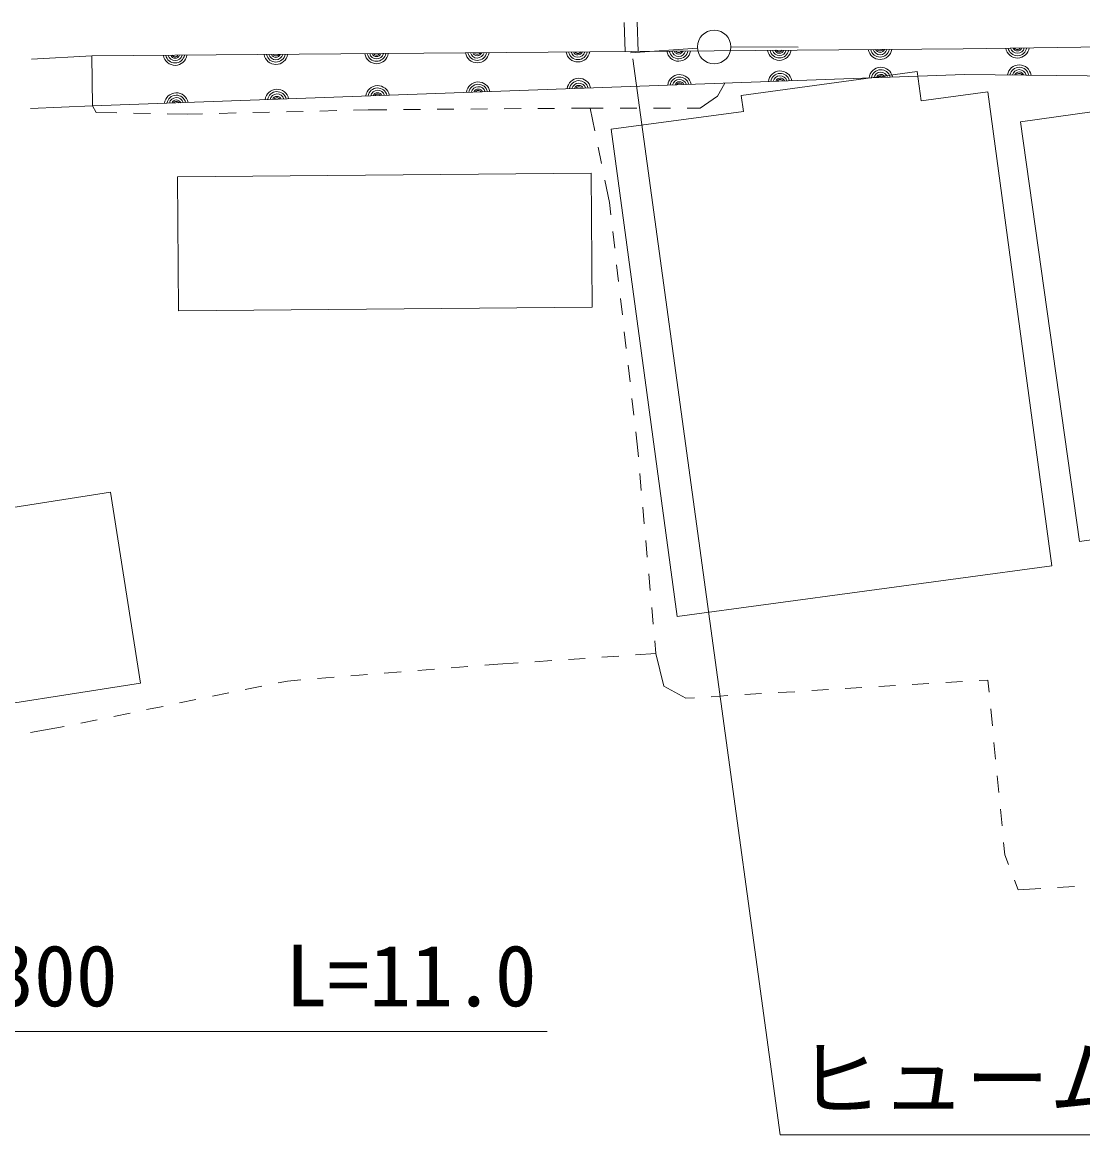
# Model space of a CAD drawing. Units: millimetres, scale not verified. Extents: x 40000 to 680000, y 20000 to 380000.
# Drawn here: x 296762 to 328354, y 265829 to 298972 of the extents above; entities that cross this region are included whole.
import ezdxf
from ezdxf.enums import TextEntityAlignment as Align

# ---------------------------------------------------------------- set-up
doc = ezdxf.new("R2010")
doc.units = ezdxf.units.MM
doc.header["$LTSCALE"] = 1000
doc.layers.add('M-BGD', color=7, linetype='Continuous', lineweight=13)
doc.layers.add('M-STR-HTXT', color=7, linetype='Continuous', lineweight=13)
doc.styles.add('ＭＳ ゴシック', font='')
doc.styles.get('ＭＳ ゴシック').set_extended_font_data('MS Gothic')

msp = doc.modelspace()

# ---------------------------------------------------------------- linework, layer by layer
at = {"layer": 'M-BGD'}
for p, q in [((314695, 298969), (314726, 298099)), ((315081, 298972), (315112, 298102)), ((297038, 297872), (298837, 297967)), ((298837, 297967), (298855, 296478)), ((316874, 298201), (314879, 298062)), ((317873, 298236), (319873, 298232)), ((317476, 296774), (317689, 297161)), ((316956, 296416), (317476, 296774)), ((297011, 296404), (298855, 296478)), ((298962, 296281), (298855, 296478)), ((305130, 296316), (304630, 296305)), ((306130, 296340), (305630, 296328)), ((307062, 296362), (306629, 296352)), ((307622, 296366), (307062, 296362)), ((308622, 296374), (308122, 296370)), ((309622, 296383), (309122, 296378)), ((310622, 296391), (310122, 296387)), ((311622, 296399), (311122, 296395)), ((312622, 296407), (312122, 296403)), ((313682, 296416), (313122, 296411)), ((313819, 295742), (313682, 296416)), ((313682, 296416), (314069, 296416)), ((314569, 296416), (315069, 296416)), ((315569, 296416), (316069, 296416)), ((316569, 296416), (316956, 296416)), ((299580, 296271), (298962, 296281)), ((300580, 296254), (300080, 296263)), ((301698, 296236), (301080, 296246)), ((302131, 296246), (301698, 296236)), ((303130, 296270), (302630, 296258)), ((304130, 296293), (303630, 296281)), ((314019, 294762), (313919, 295252)), ((314256, 293599), (314118, 294272)), ((314298, 293231), (314256, 293599)), ((314412, 292238), (314355, 292734)), ((314526, 291244), (314469, 291741)), ((314640, 290251), (314583, 290747)), ((314754, 289257), (314697, 289754)), ((314868, 288264), (314811, 288760)), ((314982, 287270), (314925, 287767)), ((315081, 286405), (315039, 286773)), ((315115, 286023), (315081, 286405)), ((315204, 285027), (315159, 285525)), ((315292, 284031), (315248, 284529)), ((315381, 283035), (315337, 283533)), ((315470, 282039), (315425, 282537)), ((315559, 281043), (315514, 281541)), ((315637, 280162), (315603, 280545)), ((314031, 280055), (314530, 280089)), ((315029, 280122), (315637, 280162)), ((315637, 280162), (315879, 279194)), ((309542, 279737), (310040, 279777)), ((310539, 279817), (310928, 279848)), ((310928, 279848), (311536, 279889)), ((312035, 279922), (312534, 279956)), ((313033, 279989), (313532, 280022)), ((305555, 279417), (306053, 279457)), ((306551, 279497), (307050, 279537)), ((307548, 279577), (308047, 279617)), ((308545, 279657), (309043, 279697)), ((303405, 279090), (303895, 279189)), ((304385, 279289), (304667, 279346)), ((304667, 279346), (305056, 279377)), ((315879, 279194), (316525, 278835)), ((320279, 279059), (320778, 279089)), ((321277, 279119), (321776, 279149)), ((322276, 279179), (322775, 279208)), ((323274, 279238), (323773, 279268)), ((324272, 279298), (324771, 279328)), ((325270, 279357), (325531, 279373)), ((325531, 279373), (325566, 279011)), ((301445, 278692), (301935, 278791)), ((302425, 278891), (302915, 278990)), ((316525, 278835), (316785, 278850)), ((317284, 278880), (317784, 278910)), ((318283, 278940), (318782, 278970)), ((319281, 279000), (319780, 279029)), ((300465, 278493), (300955, 278592)), ((325614, 278514), (325662, 278016)), ((298505, 278095), (298995, 278194)), ((299485, 278294), (299975, 278393)), ((297008, 277813), (297733, 277938)), ((297733, 277938), (298015, 277995)), ((325710, 277518), (325758, 277021)), ((325806, 276523), (325854, 276025)), ((325902, 275528), (325950, 275030)), ((325998, 274532), (326033, 274171)), ((326033, 274171), (326142, 273884)), ((326319, 273417), (326428, 273130)), ((326428, 273130), (327106, 273170)), ((327605, 273199), (328104, 273229))]:
    msp.add_line(p, q, dxfattribs=at)
for points in [[(298837, 297967), (324795, 298183), (343022, 298434), (350628, 298488)], [(350592, 297214), (343093, 297214), (324831, 297420), (298855, 296478)]]:
    msp.add_lwpolyline(points, dxfattribs=at)
for points in [[(327437, 282780), (325531, 296900), (323542, 296631), (323424, 297500), (318181, 296792), (318245, 296317), (314308, 295786), (316268, 281272)], [(326499, 296003), (328257, 283499), (335134, 284466), (333376, 296970)], [(301384, 294370), (313709, 294478), (313743, 290481), (301419, 290374)], [(292362, 283868), (299393, 284970), (300284, 279286), (294304, 278348), (294119, 279524), (293069, 279360)]]:
    msp.add_lwpolyline(points, close=True, dxfattribs=at)
msp.add_circle((317373, 298236), 500, dxfattribs=at)
for centre, radius, start, end in [((301316, 298042), 354, 189.2725, 351.6777), ((301316, 298042), 283, 191.4966, 349.4537), ((301316, 298042), 212, 195.2429, 345.7074), ((301316, 298042), 142, 202.9546, 337.9956), ((301316, 298042), 100, 213.2723, 327.678), ((304316, 298067), 354, 189.2725, 351.6777), ((304316, 298067), 283, 191.4966, 349.4537), ((304316, 298067), 212, 195.2429, 345.7074), ((304316, 298067), 142, 202.9546, 337.9956), ((304316, 298067), 100, 213.2723, 327.678), ((307316, 298092), 354, 189.2725, 351.6777), ((307316, 298092), 283, 191.4966, 349.4537), ((307316, 298092), 212, 195.2429, 345.7074), ((307316, 298092), 142, 202.9546, 337.9956), ((307316, 298092), 100, 213.2723, 327.678), ((310316, 298117), 354, 189.2725, 351.6777), ((310316, 298117), 283, 191.4966, 349.4537), ((310316, 298117), 212, 195.2429, 345.7074), ((310316, 298117), 142, 202.9546, 337.9956), ((310316, 298117), 100, 213.2723, 327.678), ((313315, 298142), 354, 189.2725, 351.6777), ((313315, 298142), 283, 191.4966, 349.4537), ((313315, 298142), 212, 195.2429, 345.7074), ((313315, 298142), 142, 202.9546, 337.9956), ((313315, 298142), 100, 213.2723, 327.678), ((316315, 298166), 354, 189.2725, 351.6777), ((316315, 298166), 283, 191.4966, 349.4537), ((316315, 298166), 212, 195.2429, 345.7074), ((316315, 298166), 142, 202.9546, 337.9956), ((316315, 298166), 100, 213.2723, 327.678), ((319315, 298191), 354, 189.2725, 351.6777), ((319315, 298191), 283, 191.4966, 349.4537), ((319315, 298191), 212, 195.2429, 345.7074), ((319315, 298191), 142, 202.9546, 337.9956), ((319315, 298191), 100, 213.2723, 327.678), ((322315, 298216), 354, 189.2725, 351.6777), ((322315, 298216), 283, 191.4966, 349.4537), ((322315, 298216), 212, 195.2429, 345.7074), ((322315, 298216), 142, 202.9546, 337.9956), ((322315, 298216), 100, 213.2723, 327.678), ((326408, 298259), 354, 189.5869, 351.9921), ((326408, 298259), 283, 191.8109, 349.768), ((326408, 298259), 212, 195.5572, 346.0217), ((326408, 298259), 142, 203.269, 338.31), ((326408, 298259), 100, 213.5866, 327.9923), ((322338, 297276), 354, 10.8739, 173.2791), ((326462, 297348), 354, 8.1502, 170.5554), ((326462, 297348), 283, 10.3742, 168.3313), ((313344, 296949), 354, 10.8739, 173.2791), ((316342, 297058), 354, 10.8739, 173.2791), ((316342, 297058), 283, 13.0979, 171.055), ((319340, 297167), 354, 10.8739, 173.2791), ((319340, 297167), 283, 13.0979, 171.055), ((319340, 297167), 212, 16.8442, 167.3087), ((319340, 297167), 142, 24.556, 159.5969), ((322338, 297276), 283, 13.0979, 171.055), ((322338, 297276), 212, 16.8442, 167.3087), ((322338, 297276), 142, 24.556, 159.5969), ((322338, 297276), 100, 34.8736, 149.2793), ((326462, 297348), 212, 14.1205, 164.585), ((326462, 297348), 142, 21.8323, 156.8733), ((326462, 297348), 100, 32.1499, 146.5556), ((304350, 296623), 354, 10.8739, 173.2791), ((307348, 296732), 354, 10.8739, 173.2791), ((307348, 296732), 283, 13.0979, 171.055), ((310346, 296841), 354, 10.8739, 173.2791), ((310346, 296841), 283, 13.0979, 171.055), ((310346, 296841), 212, 16.8442, 167.3087), ((310346, 296841), 142, 24.556, 159.5969), ((313344, 296949), 283, 13.0979, 171.055), ((313344, 296949), 212, 16.8442, 167.3087), ((313344, 296949), 142, 24.556, 159.5969), ((313344, 296949), 100, 34.8736, 149.2793), ((316342, 297058), 212, 16.8442, 167.3087), ((316342, 297058), 142, 24.556, 159.5969), ((316342, 297058), 100, 34.8736, 149.2793), ((319340, 297167), 100, 34.8736, 149.2793), ((301352, 296515), 354, 10.8739, 173.2791), ((301352, 296515), 283, 13.0979, 171.055), ((301352, 296515), 212, 16.8442, 167.3087), ((301352, 296515), 142, 24.556, 159.5969), ((304350, 296623), 283, 13.0979, 171.055), ((304350, 296623), 212, 16.8442, 167.3087), ((304350, 296623), 142, 24.556, 159.5969), ((304350, 296623), 100, 34.8736, 149.2793), ((307348, 296732), 212, 16.8442, 167.3087), ((307348, 296732), 142, 24.556, 159.5969), ((307348, 296732), 100, 34.8736, 149.2793), ((310346, 296841), 100, 34.8736, 149.2793), ((301352, 296515), 100, 34.8736, 149.2793)]:
    msp.add_arc(centre, radius, start, end, dxfattribs=at)
at = {"layer": 'M-STR-HTXT'}
for p, q in [((314946, 297887), (319341, 265829)), ((280951, 268905), (312401, 268905)), ((319341, 265829), (350791, 265829))]:
    msp.add_line(p, q, dxfattribs=at)

# ---------------------------------------------------------------- texts
at = {"layer": 'M-STR-HTXT', "style": 'ＭＳ ゴシック'}
for s, p in [('ヒューム管φ300\u3000\u3000L=11.0', (296776, 269105)), ('ヒューム管φ300\u3000\u3000L=10.0', (335166, 266029))]:
    msp.add_text(s, height=1833, dxfattribs=at).set_placement(p, align=Align.BOTTOM_CENTER)

doc.saveas('drawing.dxf')
